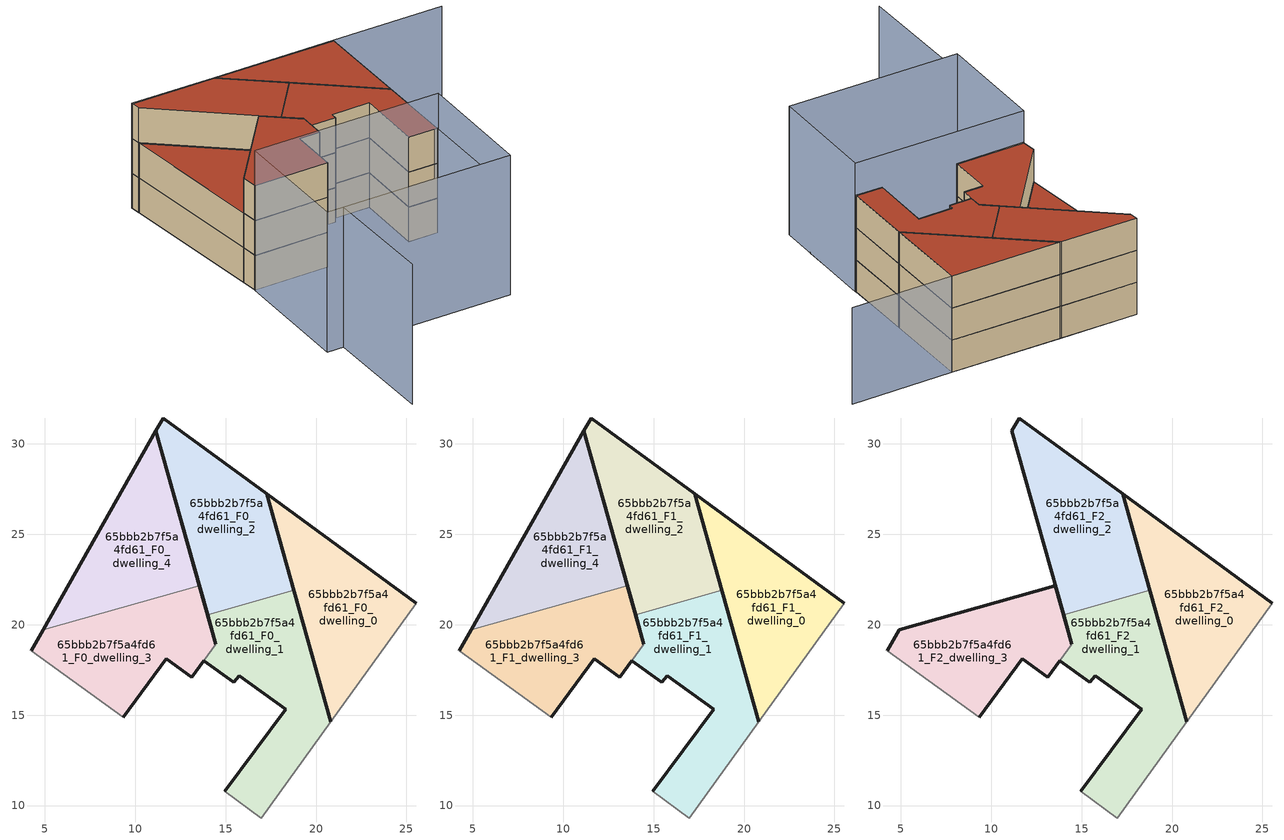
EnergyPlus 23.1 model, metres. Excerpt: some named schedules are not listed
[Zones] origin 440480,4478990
65bbb2b7f5a4fd61_F0_dwelling_0
 floor ground (EU_floor_Construction): 20.81,14.65 25.54,21.2 17.28,27.25 z0
 wall outside (EU_wall_Construction): 20.81,14.65 17.28,27.25 25.54,21.2 z0:3
 wall adiabatic (EU_wall_Construction): 25.54,21.2 20.81,14.65 z0:3
65bbb2b7f5a4fd61_F0_dwelling_1
 floor ground (EU_floor_Construction): 16.96,9.31 20.81,14.65 18.78,21.9 14,20.56 14.46,18.92 13.79,18.01 15.45,16.82 15.75,17.19 18.34,15.34 14.95,10.78 z0
 wall outside (EU_wall_Construction): 14.46,18.92 14,20.56 / 18.78,21.9 20.81,14.65 / 14.95,10.78 18.34,15.34 15.75,17.19 15.45,16.82 13.79,18.01 z0:3
 wall to 65bbb2b7f5a4fd61_F0_dwelling_3 (EU_wall_Construction): 13.79,18.01 14.46,18.92 z0:3
 wall to 65bbb2b7f5a4fd61_F0_dwelling_2 (EU_wall_Construction): 14,20.56 18.78,21.9 z0:3
 wall adiabatic (EU_wall_Construction): 20.81,14.65 16.96,9.31 14.95,10.78 z0:3
65bbb2b7f5a4fd61_F0_dwelling_2
 floor ground (EU_floor_Construction): 18.78,21.9 17.28,27.25 11.55,31.44 11.15,30.72 14,20.56 z0
 wall outside (EU_wall_Construction): 14,20.56 11.15,30.72 11.55,31.44 17.28,27.25 18.78,21.9 z0:3
65bbb2b7f5a4fd61_F0_dwelling_3
 floor ground (EU_floor_Construction): 13.13,17.1 13.79,18 13.79,18.01 14.46,18.92 13.55,22.16 4.92,19.74 4.25,18.55 9.35,14.89 11.7,18.12 z0
 wall outside (EU_wall_Construction): 13.79,18.01 13.79,18 13.13,17.1 11.7,18.12 9.35,14.89 / 4.25,18.55 4.92,19.74 / 13.55,22.16 14.46,18.92 z0:3
 wall adiabatic (EU_wall_Construction): 9.35,14.89 4.25,18.55 z0:3
 wall to 65bbb2b7f5a4fd61_F0_dwelling_4 (EU_wall_Construction): 4.92,19.74 13.55,22.16 z0:3
65bbb2b7f5a4fd61_F0_dwelling_4
 floor ground (EU_floor_Construction): 13.55,22.16 11.15,30.72 4.92,19.74 z0
 wall outside (EU_wall_Construction): 4.92,19.74 11.15,30.72 13.55,22.16 z0:3
65bbb2b7f5a4fd61_F1_dwelling_0
 floor to 65bbb2b7f5a4fd61_F0_dwelling_0 (EU_floor_Construction): 20.81,14.65 25.54,21.2 17.28,27.25 z3
 wall outside (EU_wall_Construction): 20.81,14.65 17.28,27.25 25.54,21.2 z3:6
 wall adiabatic (EU_wall_Construction): 25.54,21.2 20.81,14.65 z3:6
65bbb2b7f5a4fd61_F1_dwelling_1
 floor to 65bbb2b7f5a4fd61_F0_dwelling_1 (EU_floor_Construction): 16.96,9.31 20.81,14.65 18.78,21.9 14,20.56 14.46,18.92 13.79,18.01 15.45,16.82 15.75,17.19 18.34,15.34 14.95,10.78 z3
 wall outside (EU_wall_Construction): 14.46,18.92 14,20.56 / 18.78,21.9 20.81,14.65 / 14.95,10.78 18.34,15.34 15.75,17.19 15.45,16.82 13.79,18.01 z3:6
 wall to 65bbb2b7f5a4fd61_F1_dwelling_3 (EU_wall_Construction): 13.79,18.01 14.46,18.92 z3:6
 wall to 65bbb2b7f5a4fd61_F1_dwelling_2 (EU_wall_Construction): 14,20.56 18.78,21.9 z3:6
 wall adiabatic (EU_wall_Construction): 20.81,14.65 16.96,9.31 14.95,10.78 z3:6
65bbb2b7f5a4fd61_F1_dwelling_2
 floor to 65bbb2b7f5a4fd61_F0_dwelling_2 (EU_floor_Construction): 18.78,21.9 17.28,27.25 11.55,31.44 11.15,30.72 14,20.56 z3
 wall outside (EU_wall_Construction): 14,20.56 11.15,30.72 11.55,31.44 17.28,27.25 18.78,21.9 z3:6
65bbb2b7f5a4fd61_F1_dwelling_3
 floor to 65bbb2b7f5a4fd61_F0_dwelling_3 (EU_floor_Construction): 13.13,17.1 13.79,18 13.79,18.01 14.46,18.92 13.55,22.16 4.92,19.74 4.25,18.55 9.35,14.89 11.7,18.12 z3
 wall outside (EU_wall_Construction): 13.79,18.01 13.79,18 13.13,17.1 11.7,18.12 9.35,14.89 / 4.25,18.55 4.92,19.74 / 13.55,22.16 14.46,18.92 z3:6
 wall adiabatic (EU_wall_Construction): 9.35,14.89 4.25,18.55 z3:6
 wall to 65bbb2b7f5a4fd61_F1_dwelling_4 (EU_wall_Construction): 4.92,19.74 13.55,22.16 z3:6
65bbb2b7f5a4fd61_F1_dwelling_4
 floor to 65bbb2b7f5a4fd61_F0_dwelling_4 (EU_floor_Construction): 13.55,22.16 11.15,30.72 4.92,19.74 z3
 wall outside (EU_wall_Construction): 4.92,19.74 11.15,30.72 13.55,22.16 z3:6
 roof outside (EU_roof_Construction): 11.15,30.72 13.55,22.16 4.92,19.74 z6
65bbb2b7f5a4fd61_F2_dwelling_0
 floor to 65bbb2b7f5a4fd61_F1_dwelling_0 (EU_floor_Construction): 20.81,14.65 25.54,21.2 17.28,27.25 z6
 wall outside (EU_wall_Construction): 20.81,14.65 17.28,27.25 25.54,21.2 z6:9
 wall adiabatic (EU_wall_Construction): 25.54,21.2 20.81,14.65 z6:9
 roof outside (EU_roof_Construction): 25.54,21.2 20.81,14.65 17.28,27.25 z9
65bbb2b7f5a4fd61_F2_dwelling_1
 floor to 65bbb2b7f5a4fd61_F1_dwelling_1 (EU_floor_Construction): 16.96,9.31 20.81,14.65 18.78,21.9 14,20.56 14.46,18.92 13.79,18.01 15.45,16.82 15.75,17.19 18.34,15.34 14.95,10.78 z6
 wall outside (EU_wall_Construction): 14.46,18.92 14,20.56 / 18.78,21.9 20.81,14.65 / 14.95,10.78 18.34,15.34 15.75,17.19 15.45,16.82 13.79,18.01 z6:9
 wall to 65bbb2b7f5a4fd61_F2_dwelling_3 (EU_wall_Construction): 13.79,18.01 14.46,18.92 z6:9
 wall to 65bbb2b7f5a4fd61_F2_dwelling_2 (EU_wall_Construction): 14,20.56 18.78,21.9 z6:9
 wall adiabatic (EU_wall_Construction): 20.81,14.65 16.96,9.31 14.95,10.78 z6:9
 roof outside (EU_roof_Construction): 18.78,21.9 20.81,14.65 16.96,9.31 14.95,10.78 18.34,15.34 15.75,17.19 15.45,16.82 13.79,18.01 14.46,18.92 14,20.56 z9
65bbb2b7f5a4fd61_F2_dwelling_2
 floor to 65bbb2b7f5a4fd61_F1_dwelling_2 (EU_floor_Construction): 18.78,21.9 17.28,27.25 11.55,31.44 11.15,30.72 14,20.56 z6
 wall outside (EU_wall_Construction): 14,20.56 11.15,30.72 11.55,31.44 17.28,27.25 18.78,21.9 z6:9
 roof outside (EU_roof_Construction): 17.28,27.25 18.78,21.9 14,20.56 11.15,30.72 11.55,31.44 z9
65bbb2b7f5a4fd61_F2_dwelling_3
 floor to 65bbb2b7f5a4fd61_F1_dwelling_3 (EU_floor_Construction): 13.13,17.1 13.79,18 13.79,18.01 14.46,18.92 13.55,22.16 4.92,19.74 4.25,18.55 9.35,14.89 11.7,18.12 z6
 wall outside (EU_wall_Construction): 13.79,18.01 13.79,18 13.13,17.1 11.7,18.12 9.35,14.89 / 4.25,18.55 4.92,19.74 13.55,22.16 14.46,18.92 z6:9
 wall adiabatic (EU_wall_Construction): 9.35,14.89 4.25,18.55 z6:9
 roof outside (EU_roof_Construction): 13.55,22.16 14.46,18.92 13.79,18.01 13.79,18 13.13,17.1 11.7,18.12 9.35,14.89 4.25,18.55 4.92,19.74 z9
shading: -6.18,1.67 -0.69,9.43 / 4.29,18.6 16.98,9.3 / 16.98,9.3 10.91,1 / 10.91,1 -1.79,10.3 / -1.79,10.3 4.29,18.6 z0:12; 12.87,3.68 25.54,21.2 / 25.54,21.2 33.1,15.73 z0:9
[Building]
EU S2 Campaign: North Axis=0; Terrain=City; Solar Distribution=FullExterior
[Site:Location]
Madrid: Latitude=40.5; Longitude=-3.5; Time Zone=1; Elevation=609
[SizingPeriod:WeatherFileDays]
AnnualSizingPeriod: Begin Month=1; Begin Day of Month=1; End Month=12; End Day of Month=31; Day of Week for Start Day=Monday; Use Weather File Daylight Saving Period=No; Use Weather File Rain and Snow Indicators=No
[MATERIAL]
EU_InternalMass_Material: Roughness=MediumRough; Thickness=0.1; Conductivity=1; Density=1800; Specific Heat=900; Thermal Absorptance=0.9; Solar Absorptance=0.7; Visible Absorptance=0.7
[MATERIAL:NOMASS] Roughness=MediumRough; Thermal Absorptance=0.9; Solar Absorptance=0.7; Visible Absorptance=0.7
Name | Thermal Resistance
EU_wall_NoMass | 0.609216
EU_roof_NoMass | 0.513268
EU_floor_NoMass | 0.568163
[CONSTRUCTION]
EU_wall_Construction: EU_wall_NoMass
EU_roof_Construction: EU_roof_NoMass
EU_floor_Construction: EU_floor_NoMass
EU_InternalMass_Construction: EU_InternalMass_Material
[ZONE] Type=1; Multiplier=1; Ceiling Height=autocalculate; Floor Area=autocalculate; Part of Total Floor Area=Yes
Name | Volume
65bbb2b7f5a4fd61_F0_dwelling_0; 65bbb2b7f5a4fd61_F1_dwelling_0; 65bbb2b7f5a4fd61_F2_dwelling_0 | 124.084
65bbb2b7f5a4fd61_F0_dwelling_1; 65bbb2b7f5a4fd61_F1_dwelling_1; 65bbb2b7f5a4fd61_F2_dwelling_1 | 131.032
65bbb2b7f5a4fd61_F0_dwelling_2; 65bbb2b7f5a4fd61_F1_dwelling_2; 65bbb2b7f5a4fd61_F2_dwelling_2 | 128.602
65bbb2b7f5a4fd61_F0_dwelling_3; 65bbb2b7f5a4fd61_F1_dwelling_3; 65bbb2b7f5a4fd61_F2_dwelling_3 | 117.157
65bbb2b7f5a4fd61_F0_dwelling_4; 65bbb2b7f5a4fd61_F1_dwelling_4 | 119.582
[INTERNALMASS] Construction=EU_InternalMass_Construction
Name | Zone or ZoneList | Surface Area
65bbb2b7f5a4fd61_F0_dwelling_0_EU_InternalMass | 65bbb2b7f5a4fd61_F0_dwelling_0 | 41.3613
65bbb2b7f5a4fd61_F0_dwelling_1_EU_InternalMass | 65bbb2b7f5a4fd61_F0_dwelling_1 | 43.6769
65bbb2b7f5a4fd61_F0_dwelling_2_EU_InternalMass | 65bbb2b7f5a4fd61_F0_dwelling_2 | 42.8693
65bbb2b7f5a4fd61_F0_dwelling_3_EU_InternalMass | 65bbb2b7f5a4fd61_F0_dwelling_3 | 39.0516
65bbb2b7f5a4fd61_F0_dwelling_4_EU_InternalMass | 65bbb2b7f5a4fd61_F0_dwelling_4 | 39.8618
65bbb2b7f5a4fd61_F1_dwelling_0_EU_InternalMass | 65bbb2b7f5a4fd61_F1_dwelling_0 | 41.3613
65bbb2b7f5a4fd61_F1_dwelling_1_EU_InternalMass | 65bbb2b7f5a4fd61_F1_dwelling_1 | 43.6769
65bbb2b7f5a4fd61_F1_dwelling_2_EU_InternalMass | 65bbb2b7f5a4fd61_F1_dwelling_2 | 42.8693
65bbb2b7f5a4fd61_F1_dwelling_3_EU_InternalMass | 65bbb2b7f5a4fd61_F1_dwelling_3 | 39.0516
65bbb2b7f5a4fd61_F1_dwelling_4_EU_InternalMass | 65bbb2b7f5a4fd61_F1_dwelling_4 | 39.8618
65bbb2b7f5a4fd61_F2_dwelling_0_EU_InternalMass | 65bbb2b7f5a4fd61_F2_dwelling_0 | 51.7061
65bbb2b7f5a4fd61_F2_dwelling_1_EU_InternalMass | 65bbb2b7f5a4fd61_F2_dwelling_1 | 51.7044
65bbb2b7f5a4fd61_F2_dwelling_2_EU_InternalMass | 65bbb2b7f5a4fd61_F2_dwelling_2 | 51.418
65bbb2b7f5a4fd61_F2_dwelling_3_EU_InternalMass | 65bbb2b7f5a4fd61_F2_dwelling_3 | 51.9951
[OTHEREQUIPMENT] Fuel Type=Electricity; Design Level Calculation Method=Watts/Area; Power per Zone Floor Area=1; Fraction Latent=0; Fraction Radiant=0; Fraction Lost=0; Carbon Dioxide Generation Rate=0; EndUse Subcategory=EU_Step8_InternalGains
Name | Zone or ZoneList or Space or SpaceList | Schedule
EU_Step8_InternalGain_65bbb2b7f5a4fd61_F0_dwelling_0_f000 | 65bbb2b7f5a4fd61_F0_dwelling_0 | EU_Step8_GainSchedule_65bbb2b7f5a4fd61_F0_dwelling_0_f000
EU_Step8_InternalGain_65bbb2b7f5a4fd61_F0_dwelling_1_f000 | 65bbb2b7f5a4fd61_F0_dwelling_1 | EU_Step8_GainSchedule_65bbb2b7f5a4fd61_F0_dwelling_1_f000
EU_Step8_InternalGain_65bbb2b7f5a4fd61_F0_dwelling_2_f000 | 65bbb2b7f5a4fd61_F0_dwelling_2 | EU_Step8_GainSchedule_65bbb2b7f5a4fd61_F0_dwelling_2_f000
EU_Step8_InternalGain_65bbb2b7f5a4fd61_F0_dwelling_3_f000 | 65bbb2b7f5a4fd61_F0_dwelling_3 | EU_Step8_GainSchedule_65bbb2b7f5a4fd61_F0_dwelling_3_f000
EU_Step8_InternalGain_65bbb2b7f5a4fd61_F0_dwelling_4_f000 | 65bbb2b7f5a4fd61_F0_dwelling_4 | EU_Step8_GainSchedule_65bbb2b7f5a4fd61_F0_dwelling_4_f000
EU_Step8_InternalGain_65bbb2b7f5a4fd61_F1_dwelling_0_f000 | 65bbb2b7f5a4fd61_F1_dwelling_0 | EU_Step8_GainSchedule_65bbb2b7f5a4fd61_F1_dwelling_0_f000
EU_Step8_InternalGain_65bbb2b7f5a4fd61_F1_dwelling_1_f000 | 65bbb2b7f5a4fd61_F1_dwelling_1 | EU_Step8_GainSchedule_65bbb2b7f5a4fd61_F1_dwelling_1_f000
EU_Step8_InternalGain_65bbb2b7f5a4fd61_F1_dwelling_2_f000 | 65bbb2b7f5a4fd61_F1_dwelling_2 | EU_Step8_GainSchedule_65bbb2b7f5a4fd61_F1_dwelling_2_f000
EU_Step8_InternalGain_65bbb2b7f5a4fd61_F1_dwelling_3_f000 | 65bbb2b7f5a4fd61_F1_dwelling_3 | EU_Step8_GainSchedule_65bbb2b7f5a4fd61_F1_dwelling_3_f000
EU_Step8_InternalGain_65bbb2b7f5a4fd61_F1_dwelling_4_f000 | 65bbb2b7f5a4fd61_F1_dwelling_4 | EU_Step8_GainSchedule_65bbb2b7f5a4fd61_F1_dwelling_4_f000
EU_Step8_InternalGain_65bbb2b7f5a4fd61_F2_dwelling_0_f000 | 65bbb2b7f5a4fd61_F2_dwelling_0 | EU_Step8_GainSchedule_65bbb2b7f5a4fd61_F2_dwelling_0_f000
EU_Step8_InternalGain_65bbb2b7f5a4fd61_F2_dwelling_1_f000 | 65bbb2b7f5a4fd61_F2_dwelling_1 | EU_Step8_GainSchedule_65bbb2b7f5a4fd61_F2_dwelling_1_f000
EU_Step8_InternalGain_65bbb2b7f5a4fd61_F2_dwelling_2_f000 | 65bbb2b7f5a4fd61_F2_dwelling_2 | EU_Step8_GainSchedule_65bbb2b7f5a4fd61_F2_dwelling_2_f000
EU_Step8_InternalGain_65bbb2b7f5a4fd61_F2_dwelling_3_f000 | 65bbb2b7f5a4fd61_F2_dwelling_3 | EU_Step8_GainSchedule_65bbb2b7f5a4fd61_F2_dwelling_3_f000
[ZONEVENTILATION:DESIGNFLOWRATE] Schedule=EU_AlwaysOn; Design Flow Rate Calculation Method=AirChanges/Hour; Air Changes per Hour=0.752966; Ventilation Type=Natural; Fan Pressure Rise=0; Fan Total Efficiency=1; Constant Term Coefficient=1; Temperature Term Coefficient=0; Velocity Term Coefficient=0; Velocity Squared Term Coefficient=0; Minimum Indoor Temperature=-100; Maximum Indoor Temperature=100; Delta Temperature=-100; Minimum Outdoor Temperature=-100; Maximum Outdoor Temperature=100; Maximum Wind Speed=40
Name | Zone or ZoneList or Space or SpaceList
EU_ConstantAir_65bbb2b7f5a4fd61_F0_dwelling_0 | 65bbb2b7f5a4fd61_F0_dwelling_0
EU_ConstantAir_65bbb2b7f5a4fd61_F0_dwelling_1 | 65bbb2b7f5a4fd61_F0_dwelling_1
EU_ConstantAir_65bbb2b7f5a4fd61_F0_dwelling_2 | 65bbb2b7f5a4fd61_F0_dwelling_2
EU_ConstantAir_65bbb2b7f5a4fd61_F0_dwelling_3 | 65bbb2b7f5a4fd61_F0_dwelling_3
EU_ConstantAir_65bbb2b7f5a4fd61_F0_dwelling_4 | 65bbb2b7f5a4fd61_F0_dwelling_4
EU_ConstantAir_65bbb2b7f5a4fd61_F1_dwelling_0 | 65bbb2b7f5a4fd61_F1_dwelling_0
EU_ConstantAir_65bbb2b7f5a4fd61_F1_dwelling_1 | 65bbb2b7f5a4fd61_F1_dwelling_1
EU_ConstantAir_65bbb2b7f5a4fd61_F1_dwelling_2 | 65bbb2b7f5a4fd61_F1_dwelling_2
EU_ConstantAir_65bbb2b7f5a4fd61_F1_dwelling_3 | 65bbb2b7f5a4fd61_F1_dwelling_3
EU_ConstantAir_65bbb2b7f5a4fd61_F1_dwelling_4 | 65bbb2b7f5a4fd61_F1_dwelling_4
EU_ConstantAir_65bbb2b7f5a4fd61_F2_dwelling_0 | 65bbb2b7f5a4fd61_F2_dwelling_0
EU_ConstantAir_65bbb2b7f5a4fd61_F2_dwelling_1 | 65bbb2b7f5a4fd61_F2_dwelling_1
EU_ConstantAir_65bbb2b7f5a4fd61_F2_dwelling_2 | 65bbb2b7f5a4fd61_F2_dwelling_2
EU_ConstantAir_65bbb2b7f5a4fd61_F2_dwelling_3 | 65bbb2b7f5a4fd61_F2_dwelling_3
[HVACTEMPLATE:THERMOSTAT] Constant Heating Setpoint=20; Constant Cooling Setpoint=50
EU_HeatOnly_65bbb2b7f5a4fd61_F0_dwelling_0; EU_HeatOnly_65bbb2b7f5a4fd61_F0_dwelling_1; EU_HeatOnly_65bbb2b7f5a4fd61_F0_dwelling_2; EU_HeatOnly_65bbb2b7f5a4fd61_F0_dwelling_3; EU_HeatOnly_65bbb2b7f5a4fd61_F0_dwelling_4; EU_HeatOnly_65bbb2b7f5a4fd61_F1_dwelling_0; EU_HeatOnly_65bbb2b7f5a4fd61_F1_dwelling_1; EU_HeatOnly_65bbb2b7f5a4fd61_F1_dwelling_2; EU_HeatOnly_65bbb2b7f5a4fd61_F1_dwelling_3; EU_HeatOnly_65bbb2b7f5a4fd61_F1_dwelling_4; EU_HeatOnly_65bbb2b7f5a4fd61_F2_dwelling_0; EU_HeatOnly_65bbb2b7f5a4fd61_F2_dwelling_1; EU_HeatOnly_65bbb2b7f5a4fd61_F2_dwelling_2; EU_HeatOnly_65bbb2b7f5a4fd61_F2_dwelling_3
[HVACTEMPLATE:ZONE:IDEALLOADSAIRSYSTEM] System Availability Schedule=EU_AlwaysOn; Maximum Heating Supply Air Temperature=50; Minimum Cooling Supply Air Temperature=13; Maximum Heating Supply Air Humidity Ratio=0.0156; Minimum Cooling Supply Air Humidity Ratio=0.0077; Heating Limit=NoLimit; Cooling Limit=NoLimit; Heating Availability Schedule=EU_AlwaysOn; Cooling Availability Schedule=EU_CoolingOff; Dehumidification Control Type=ConstantSensibleHeatRatio; Cooling Sensible Heat Ratio=0.7; Dehumidification Setpoint=60; Humidification Control Type=None; Humidification Setpoint=30; Outdoor Air Method=None; Outdoor Air Flow Rate per Person=0.00944; Outdoor Air Flow Rate per Zone Floor Area=0; Outdoor Air Flow Rate per Zone=0; Demand Controlled Ventilation Type=None; Outdoor Air Economizer Type=NoEconomizer; Heat Recovery Type=None; Sensible Heat Recovery Effectiveness=0.7; Latent Heat Recovery Effectiveness=0.65
Name | Template Thermostat
65bbb2b7f5a4fd61_F0_dwelling_0 | EU_HeatOnly_65bbb2b7f5a4fd61_F0_dwelling_0
65bbb2b7f5a4fd61_F0_dwelling_1 | EU_HeatOnly_65bbb2b7f5a4fd61_F0_dwelling_1
65bbb2b7f5a4fd61_F0_dwelling_2 | EU_HeatOnly_65bbb2b7f5a4fd61_F0_dwelling_2
65bbb2b7f5a4fd61_F0_dwelling_3 | EU_HeatOnly_65bbb2b7f5a4fd61_F0_dwelling_3
65bbb2b7f5a4fd61_F0_dwelling_4 | EU_HeatOnly_65bbb2b7f5a4fd61_F0_dwelling_4
65bbb2b7f5a4fd61_F1_dwelling_0 | EU_HeatOnly_65bbb2b7f5a4fd61_F1_dwelling_0
65bbb2b7f5a4fd61_F1_dwelling_1 | EU_HeatOnly_65bbb2b7f5a4fd61_F1_dwelling_1
65bbb2b7f5a4fd61_F1_dwelling_2 | EU_HeatOnly_65bbb2b7f5a4fd61_F1_dwelling_2
65bbb2b7f5a4fd61_F1_dwelling_3 | EU_HeatOnly_65bbb2b7f5a4fd61_F1_dwelling_3
65bbb2b7f5a4fd61_F1_dwelling_4 | EU_HeatOnly_65bbb2b7f5a4fd61_F1_dwelling_4
65bbb2b7f5a4fd61_F2_dwelling_0 | EU_HeatOnly_65bbb2b7f5a4fd61_F2_dwelling_0
65bbb2b7f5a4fd61_F2_dwelling_1 | EU_HeatOnly_65bbb2b7f5a4fd61_F2_dwelling_1
65bbb2b7f5a4fd61_F2_dwelling_2 | EU_HeatOnly_65bbb2b7f5a4fd61_F2_dwelling_2
65bbb2b7f5a4fd61_F2_dwelling_3 | EU_HeatOnly_65bbb2b7f5a4fd61_F2_dwelling_3
[SIZING:ZONE] Zone Cooling Design Supply Air Temperature Input Method=SupplyAirTemperature; Zone Cooling Design Supply Air Temperature=13; Zone Heating Design Supply Air Temperature Input Method=SupplyAirTemperature; Zone Heating Design Supply Air Temperature=50; Zone Cooling Design Supply Air Humidity Ratio=0.008; Zone Heating Design Supply Air Humidity Ratio=0.008; Cooling Design Air Flow Method=DesignDay; Cooling Design Air Flow Rate=0; Cooling Minimum Air Flow per Zone Floor Area=0.000762; Cooling Minimum Air Flow=0; Cooling Minimum Air Flow Fraction=0.2; Heating Design Air Flow Method=DesignDay; Heating Design Air Flow Rate=0; Heating Maximum Air Flow per Zone Floor Area=0.002032; Heating Maximum Air Flow=0.141576; Heating Maximum Air Flow Fraction=0.3; Account for Dedicated Outdoor Air System=No; Dedicated Outdoor Air System Control Strategy=NeutralSupplyAir; Dedicated Outdoor Air Low Setpoint Temperature for Design=autosize; Dedicated Outdoor Air High Setpoint Temperature for Design=autosize; Zone Load Sizing Method=Sensible Load Only No Latent Load; Zone Latent Cooling Design Supply Air Humidity Ratio Input Method=HumidityRatioDifference; Zone Cooling Design Supply Air Humidity Ratio Difference=0.005; Zone Latent Heating Design Supply Air Humidity Ratio Input Method=HumidityRatioDifference; Zone Humidification Design Supply Air Humidity Ratio Difference=0.005
65bbb2b7f5a4fd61_F0_dwelling_0; 65bbb2b7f5a4fd61_F0_dwelling_1; 65bbb2b7f5a4fd61_F0_dwelling_2; 65bbb2b7f5a4fd61_F0_dwelling_3; 65bbb2b7f5a4fd61_F0_dwelling_4; 65bbb2b7f5a4fd61_F1_dwelling_0; 65bbb2b7f5a4fd61_F1_dwelling_1; 65bbb2b7f5a4fd61_F1_dwelling_2; 65bbb2b7f5a4fd61_F1_dwelling_3; 65bbb2b7f5a4fd61_F1_dwelling_4; 65bbb2b7f5a4fd61_F2_dwelling_0; 65bbb2b7f5a4fd61_F2_dwelling_1; 65bbb2b7f5a4fd61_F2_dwelling_2; 65bbb2b7f5a4fd61_F2_dwelling_3
[SCHEDULE:FILE] Column Number=1; Rows to Skip at Top=0; Number of Hours of Data=8760; Column Separator=Comma; Interpolate to Timestep=No; Minutes per Item=60; Adjust Schedule for Daylight Savings=Yes
Name | File
EU_Step8_GainSchedule_65bbb2b7f5a4fd61_F0_dwelling_0_f000 | ../../schedules/65bbb2b7f5a4fd61/65bbb2b7f5a4fd61_F0_dwelling_0_f000_gain.csv
EU_Step8_GainSchedule_65bbb2b7f5a4fd61_F0_dwelling_1_f000 | ../../schedules/65bbb2b7f5a4fd61/65bbb2b7f5a4fd61_F0_dwelling_1_f000_gain.csv
EU_Step8_GainSchedule_65bbb2b7f5a4fd61_F0_dwelling_2_f000 | ../../schedules/65bbb2b7f5a4fd61/65bbb2b7f5a4fd61_F0_dwelling_2_f000_gain.csv
EU_Step8_GainSchedule_65bbb2b7f5a4fd61_F0_dwelling_3_f000 | ../../schedules/65bbb2b7f5a4fd61/65bbb2b7f5a4fd61_F0_dwelling_3_f000_gain.csv
